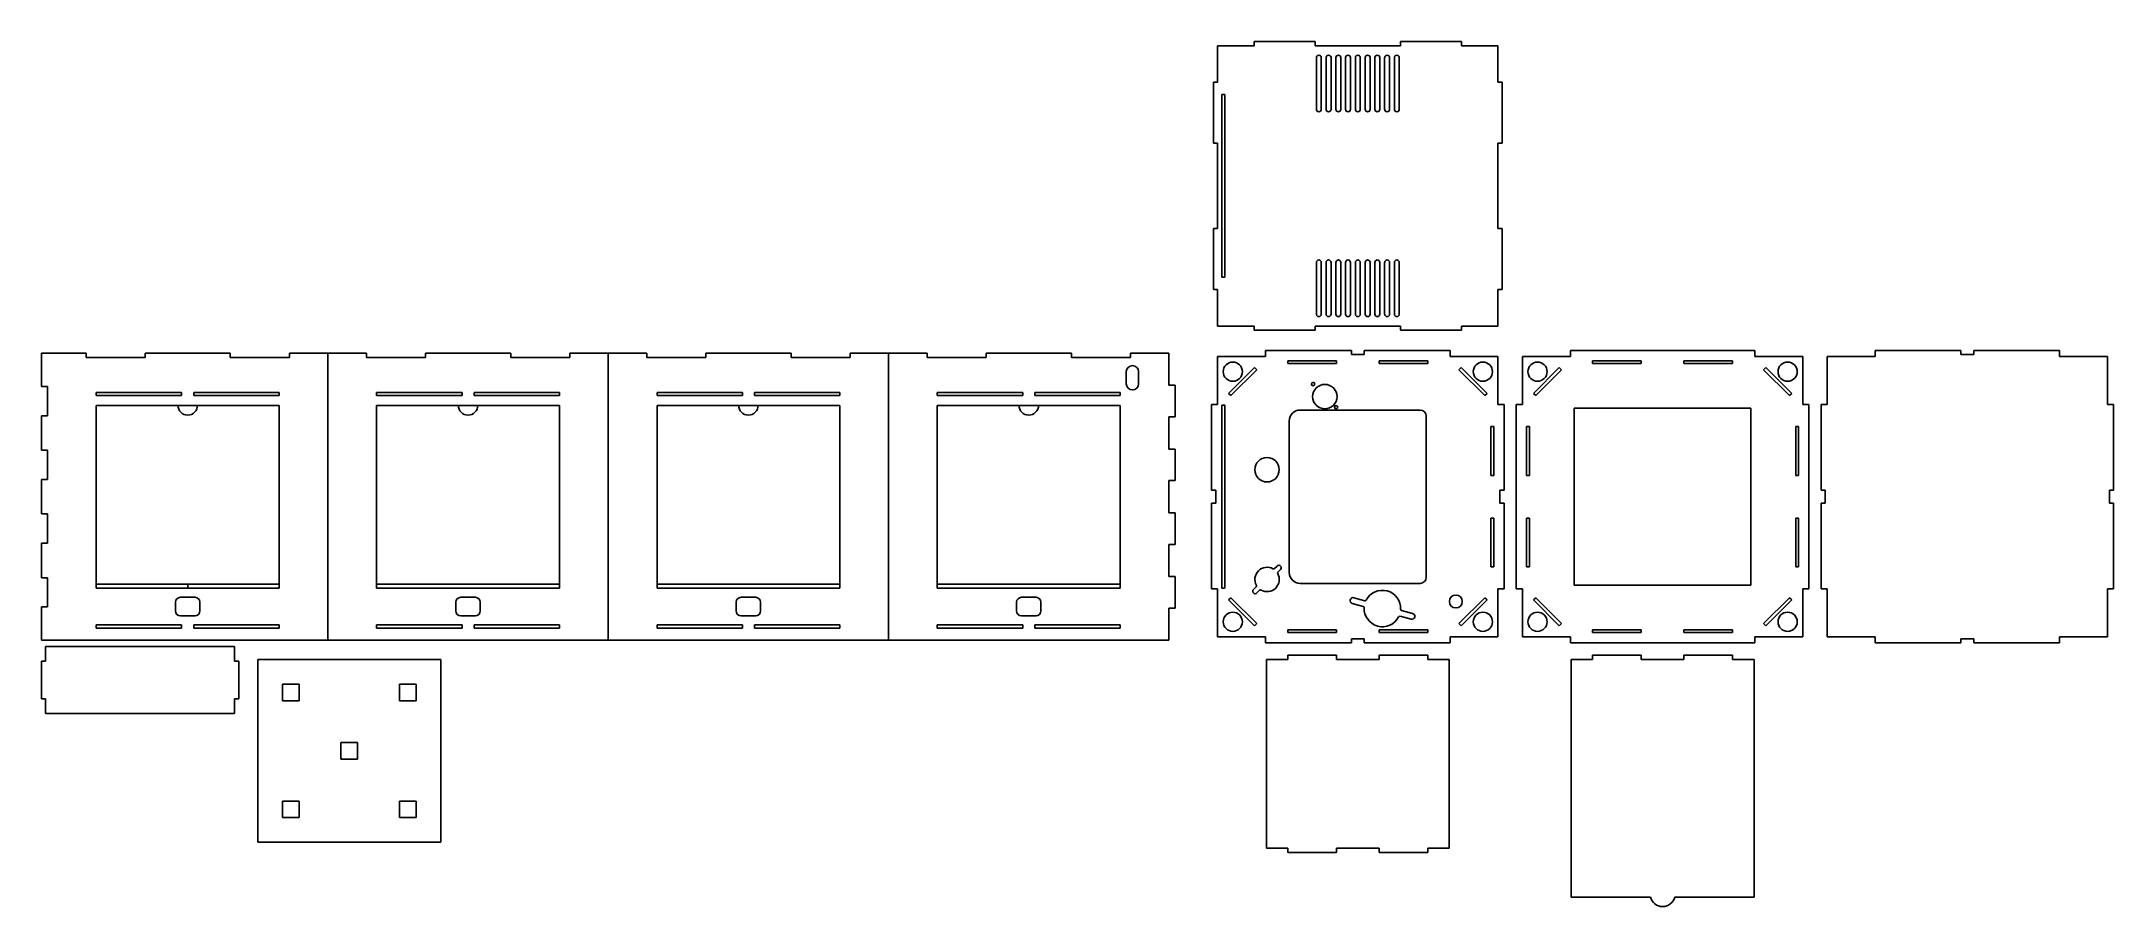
# Model space of a CAD drawing. Header units: millimetres. Extents: x -737 to 1422, y -427 to 474.
import ezdxf

# ---------------------------------------------------------------- set-up
doc = ezdxf.new("R2010")
doc.units = ezdxf.units.MM
doc.linetypes.add('CENTERX2', pattern=[20.32, 12.7, -2.54, 2.54, -2.54])

msp = doc.modelspace()

# ---------------------------------------------------------------- linework, layer by layer
at = {"color": 7, "linetype": 'Continuous', "lineweight": 25}
for p, q in [((488.9, 469.9), (488.9, 431.8)), ((527, 469.9), (488.9, 469.9)), ((527, 474.3), (527, 469.9)), ((590.5, 474.3), (527, 474.3)), ((590.5, 469.9), (590.5, 474.3)), ((679.5, 469.9), (590.5, 469.9)), ((591.8, 457.5), (591.8, 403.6)), ((596.9, 403.6), (596.9, 457.5)), ((602, 457.5), (602, 403.6)), ((607.1, 403.6), (607.1, 457.5)), ((612.1, 457.5), (612.1, 403.6)), ((617.2, 403.6), (617.2, 457.5)), ((622.3, 457.5), (622.3, 403.6)), ((627.4, 403.6), (627.4, 457.5)), ((632.5, 457.5), (632.5, 403.6)), ((637.5, 403.6), (637.5, 457.5)), ((642.6, 457.5), (642.6, 403.6)), ((647.7, 403.6), (647.7, 457.5)), ((652.8, 457.5), (652.8, 403.6)), ((657.9, 403.6), (657.9, 457.5)), ((662.9, 457.5), (662.9, 403.6)), ((668, 403.6), (668, 457.5)), ((673.1, 457.5), (673.1, 403.6)), ((678.2, 403.6), (678.2, 457.5)), ((679.5, 474.3), (679.5, 469.9)), ((743, 474.3), (679.5, 474.3)), ((743, 469.9), (743, 474.3)), ((781, 469.9), (743, 469.9)), ((781, 431.8), (781, 469.9)), ((484.5, 431.8), (484.5, 368.3)), ((488.9, 431.8), (484.5, 431.8)), ((785.5, 431.8), (781, 431.8)), ((785.5, 368.3), (785.5, 431.8)), ((496.3, 419.1), (493.4, 419.1)), ((493.4, 419.1), (493.4, 228.6)), ((496.3, 228.6), (496.3, 419.1)), ((484.5, 368.3), (488.9, 368.3)), ((488.9, 368.3), (488.9, 279.4)), ((781, 368.3), (785.5, 368.3)), ((781, 279.4), (781, 368.3)), ((484.5, 279.4), (484.5, 215.9)), ((488.9, 279.4), (484.5, 279.4)), ((785.5, 279.4), (781, 279.4)), ((785.5, 215.9), (785.5, 279.4)), ((591.8, 244.1), (591.8, 190.2)), ((596.9, 190.2), (596.9, 244.1)), ((602, 244.1), (602, 190.2)), ((607.1, 190.2), (607.1, 244.1)), ((612.1, 244.1), (612.1, 190.2)), ((617.2, 190.2), (617.2, 244.1)), ((622.3, 244.1), (622.3, 190.2)), ((627.4, 190.2), (627.4, 244.1)), ((632.5, 244.1), (632.5, 190.2)), ((637.5, 190.2), (637.5, 244.1)), ((642.6, 244.1), (642.6, 190.2)), ((647.7, 190.2), (647.7, 244.1)), ((652.8, 244.1), (652.8, 190.2)), ((657.9, 190.2), (657.9, 244.1)), ((662.9, 244.1), (662.9, 190.2)), ((668, 190.2), (668, 244.1)), ((673.1, 244.1), (673.1, 190.2)), ((678.2, 190.2), (678.2, 244.1)), ((484.5, 215.9), (488.9, 215.9)), ((488.9, 215.9), (488.9, 177.8)), ((493.4, 228.6), (496.3, 228.6)), ((781, 215.9), (785.5, 215.9)), ((781, 177.8), (781, 215.9)), ((488.9, 177.8), (527, 177.8)), ((527, 177.8), (527, 173.4)), ((527, 173.4), (590.5, 173.4)), ((590.5, 177.8), (679.5, 177.8)), ((590.5, 173.4), (590.5, 177.8)), ((679.5, 177.8), (679.5, 173.4)), ((679.5, 173.4), (743, 173.4)), ((743, 173.4), (743, 177.8)), ((743, 177.8), (781, 177.8)), ((538.9, 152.4), (538.9, 146.1)), ((628.3, 152.4), (538.9, 152.4)), ((628.3, 152.4), (628.3, 148)), ((641.7, 148), (641.7, 152.4)), ((731.1, 152.4), (641.7, 152.4)), ((731.1, 146.1), (731.1, 152.4)), ((856.4, 152.4), (856.4, 146.1)), ((1048.6, 152.4), (856.4, 152.4)), ((1048.6, 146.1), (1048.6, 152.4)), ((1173.9, 152.4), (1173.9, 146.1)), ((1263.3, 152.4), (1173.9, 152.4)), ((1263.3, 152.4), (1263.3, 148)), ((1276.7, 148), (1276.7, 152.4)), ((1366.1, 152.4), (1276.7, 152.4)), ((1366.1, 146.1), (1366.1, 152.4)), ((-736.6, 149.6), (-736.6, 114.9)), ((-690.1, 149.6), (-736.6, 149.6)), ((-690.1, 149.6), (-690.1, 145.2)), ((-690.1, 145.2), (-628.6, 145.2)), ((-628.6, 145.2), (-628.6, 149.6)), ((-539.8, 149.6), (-628.6, 149.6)), ((-539.8, 149.6), (-539.8, 145.2)), ((-539.8, 145.2), (-478.3, 145.2)), ((-478.3, 145.2), (-478.3, 149.6)), ((-398, 149.6), (-478.3, 149.6)), ((-398, 149.6), (-398, 145.2)), ((-398, 145.2), (-336.6, 145.2)), ((-336.6, 145.2), (-336.6, 149.6)), ((-247.7, 149.6), (-336.6, 149.6)), ((-247.7, 149.6), (-247.7, 145.2)), ((-247.7, 145.2), (-186.2, 145.2)), ((-186.2, 145.2), (-186.2, 149.6)), ((-105.9, 149.6), (-186.2, 149.6)), ((-105.9, 149.6), (-105.9, 145.2)), ((-105.9, 145.2), (-44.5, 145.2)), ((-44.5, 145.2), (-44.5, 149.6)), ((44.5, 149.6), (-44.5, 149.6)), ((44.5, 149.6), (44.5, 145.2)), ((44.5, 145.2), (105.9, 145.2)), ((105.9, 145.2), (105.9, 149.6)), ((186.2, 149.6), (105.9, 149.6)), ((186.2, 149.6), (186.2, 145.2)), ((186.2, 145.2), (247.7, 145.2)), ((247.7, 145.2), (247.7, 149.6)), ((336.6, 149.6), (247.7, 149.6)), ((336.6, 149.6), (336.6, 145.2)), ((336.6, 145.2), (398, 145.2)), ((393.7, 130.3), (393.7, 117.6)), ((398, 145.2), (398, 149.6)), ((438.1, 149.6), (398, 149.6)), ((406.4, 117.6), (406.4, 130.3)), ((438.1, 116.1), (438.1, 149.6)), ((488.9, 146.1), (488.9, 96.1)), ((538.9, 146.1), (488.9, 146.1)), ((527.4, 134.6), (500.4, 107.6)), ((502.8, 105.3), (529.7, 132.2)), ((529.7, 132.2), (527.4, 134.6)), ((612.8, 141.6), (562, 141.6)), ((562, 141.6), (562, 138.7)), ((562, 138.7), (612.8, 138.7)), ((612.8, 138.7), (612.8, 141.6)), ((628.3, 148), (641.7, 148)), ((708, 141.6), (657.2, 141.6)), ((657.2, 141.6), (657.2, 138.7)), ((657.2, 138.7), (708, 138.7)), ((708, 138.7), (708, 141.6)), ((781, 146.1), (731.1, 146.1)), ((742.6, 134.6), (740.3, 132.2)), ((740.3, 132.2), (767.2, 105.3)), ((769.6, 107.6), (742.6, 134.6)), ((781, 96.1), (781, 146.1)), ((806.5, 146.1), (806.5, 96.1)), ((856.4, 146.1), (806.5, 146.1)), ((844.9, 134.6), (817.9, 107.6)), ((820.3, 105.3), (847.2, 132.2)), ((847.2, 132.2), (844.9, 134.6)), ((930.3, 141.6), (879.5, 141.6)), ((879.5, 141.6), (879.5, 138.7)), ((879.5, 138.7), (930.3, 138.7)), ((930.3, 138.7), (930.3, 141.6)), ((974.7, 141.6), (974.7, 138.7)), ((1025.5, 141.6), (974.7, 141.6)), ((974.7, 138.7), (1025.5, 138.7)), ((1025.5, 138.7), (1025.5, 141.6)), ((1098.5, 146.1), (1048.6, 146.1)), ((1060.1, 134.6), (1057.8, 132.2)), ((1057.8, 132.2), (1084.7, 105.3)), ((1087.1, 107.6), (1060.1, 134.6)), ((1098.5, 96.1), (1098.5, 146.1)), ((1124, 146.1), (1124, 96.1)), ((1173.9, 146.1), (1124, 146.1)), ((1263.3, 148), (1276.7, 148)), ((1416, 146.1), (1366.1, 146.1)), ((1416, 96.1), (1416, 146.1)), ((-736.6, 114.9), (-730.2, 114.9)), ((-730.2, 114.9), (-730.2, 84.4)), ((-679.5, 108.7), (-679.5, 105.4)), ((-590.5, 108.7), (-679.5, 108.7)), ((-590.5, 108.7), (-590.5, 105.4)), ((-577.9, 105.4), (-577.9, 108.7)), ((-488.9, 108.7), (-577.9, 108.7)), ((-488.9, 105.4), (-488.9, 108.7)), ((-298.4, 108.7), (-387.4, 108.7)), ((-387.4, 108.7), (-387.4, 105.4)), ((-298.4, 108.7), (-298.4, 105.4)), ((-285.8, 105.4), (-285.8, 108.7)), ((-196.8, 108.7), (-285.8, 108.7)), ((-196.8, 105.4), (-196.8, 108.7)), ((-6.3, 108.7), (-95.2, 108.7)), ((-95.2, 108.7), (-95.2, 105.4)), ((-6.3, 108.7), (-6.3, 105.4)), ((6.3, 105.4), (6.3, 108.7)), ((95.2, 108.7), (6.3, 108.7)), ((95.2, 105.4), (95.2, 108.7)), ((285.8, 108.7), (196.8, 108.7)), ((196.8, 108.7), (196.8, 105.4)), ((285.8, 108.7), (285.8, 105.4)), ((298.4, 105.4), (298.4, 108.7)), ((387.4, 108.7), (298.4, 108.7)), ((387.4, 105.4), (387.4, 108.7)), ((444.5, 116.1), (438.1, 116.1)), ((444.5, 83.2), (444.5, 116.1)), ((-679.5, 105.4), (-590.5, 105.4)), ((-488.9, 95.2), (-679.5, 95.2)), ((-679.5, 95.2), (-679.5, -95.2)), ((-577.9, 105.4), (-488.9, 105.4)), ((-488.9, -95.2), (-488.9, 95.2)), ((-387.4, 105.4), (-298.4, 105.4)), ((-196.8, 95.2), (-387.4, 95.2)), ((-387.4, 95.2), (-387.4, -95.2)), ((-285.8, 105.4), (-196.8, 105.4)), ((-196.8, -95.2), (-196.8, 95.2)), ((-95.2, 105.4), (-6.3, 105.4)), ((95.2, 95.2), (-95.2, 95.2)), ((-95.2, 95.2), (-95.2, -95.2)), ((6.3, 105.4), (95.2, 105.4)), ((95.2, -95.2), (95.2, 95.2)), ((196.8, 105.4), (285.8, 105.4)), ((387.4, 95.2), (196.8, 95.2)), ((196.8, 95.2), (196.8, -95.2)), ((298.4, 105.4), (387.4, 105.4)), ((387.4, -95.2), (387.4, 95.2)), ((488.9, 96.1), (482.6, 96.1)), ((482.6, 96.1), (482.6, 6.7)), ((493.4, 95.3), (493.4, -95.2)), ((496.3, 95.3), (493.4, 95.3)), ((496.3, -95.2), (496.3, 95.3)), ((500.4, 107.6), (502.8, 105.3)), ((699.9, 90.3), (574.9, 90.3)), ((767.2, 105.3), (769.6, 107.6)), ((787.4, 96.1), (781, 96.1)), ((787.4, 6.7), (787.4, 96.1)), ((800.1, 96.1), (800.1, -96.1)), ((806.5, 96.1), (800.1, 96.1)), ((817.9, 107.6), (820.3, 105.3)), ((1044.6, 92.1), (860.4, 92.1)), ((860.4, 92.1), (860.4, -92.1)), ((1044.6, -92.1), (1044.6, 92.1)), ((1084.7, 105.3), (1087.1, 107.6)), ((1104.9, 96.1), (1098.5, 96.1)), ((1104.9, -96.1), (1104.9, 96.1)), ((1117.6, 96.1), (1117.6, 6.7)), ((1124, 96.1), (1117.6, 96.1)), ((1422.4, 96.1), (1416, 96.1)), ((1422.4, 6.7), (1422.4, 96.1)), ((-736.6, 84.4), (-736.6, 48.5)), ((-730.2, 84.4), (-736.6, 84.4)), ((438.1, 83.2), (444.5, 83.2)), ((438.1, 49.7), (438.1, 83.2)), ((563.6, 79), (563.6, -79)), ((706.2, -84), (706.2, 84)), ((776.6, 73), (773.7, 73)), ((773.7, 73), (773.7, 22.2)), ((776.6, 22.2), (776.6, 73)), ((813.8, 73), (810.9, 73)), ((810.9, 73), (810.9, 22.2)), ((813.8, 22.2), (813.8, 73)), ((1091.2, 73), (1091.2, 22.2)), ((1094.1, 73), (1091.2, 73)), ((1094.1, 22.2), (1094.1, 73)), ((-736.6, 48.5), (-730.2, 48.5)), ((-730.2, 48.5), (-730.2, 18)), ((444.5, 49.7), (438.1, 49.7)), ((444.5, 16.8), (444.5, 49.7)), ((773.7, 22.2), (776.6, 22.2)), ((810.9, 22.2), (813.8, 22.2)), ((1091.2, 22.2), (1094.1, 22.2)), ((-736.6, 18), (-736.6, -18)), ((-730.2, 18), (-736.6, 18)), ((438.1, 16.8), (444.5, 16.8)), ((438.1, -16.8), (438.1, 16.8)), ((487, 6.7), (482.6, 6.7)), ((487, -6.7), (487, 6.7)), ((787.4, 6.7), (783, 6.7)), ((783, 6.7), (783, -6.7)), ((1122, 6.7), (1117.6, 6.7)), ((1122, -6.7), (1122, 6.7)), ((1422.4, 6.7), (1418, 6.7)), ((1418, 6.7), (1418, -6.7)), ((-736.6, -18), (-730.2, -18)), ((-730.2, -18), (-730.2, -48.5)), ((444.5, -16.8), (438.1, -16.8)), ((444.5, -49.7), (444.5, -16.8)), ((482.6, -6.7), (487, -6.7)), ((482.6, -6.7), (482.6, -96.1)), ((783, -6.7), (787.4, -6.7)), ((787.4, -96.1), (787.4, -6.7)), ((1117.6, -6.7), (1122, -6.7)), ((1117.6, -6.7), (1117.6, -96.1)), ((1418, -6.7), (1422.4, -6.7)), ((1422.4, -96.1), (1422.4, -6.7)), ((776.6, -22.2), (773.7, -22.2)), ((773.7, -22.2), (773.7, -73)), ((776.6, -73), (776.6, -22.2)), ((813.8, -22.2), (810.9, -22.2)), ((810.9, -22.2), (810.9, -73)), ((813.8, -73), (813.8, -22.2)), ((1094.1, -22.2), (1091.2, -22.2)), ((1091.2, -22.2), (1091.2, -73)), ((1094.1, -73), (1094.1, -22.2)), ((-736.6, -48.5), (-736.6, -84.4)), ((-730.2, -48.5), (-736.6, -48.5)), ((438.1, -49.7), (444.5, -49.7)), ((438.1, -83.2), (438.1, -49.7)), ((-736.6, -84.4), (-730.2, -84.4)), ((-730.2, -84.4), (-730.2, -114.9)), ((444.5, -83.2), (438.1, -83.2)), ((444.5, -116.1), (444.5, -83.2)), ((550.8, -72.2), (548.1, -74.9)), ((551.7, -78.5), (554.4, -75.8)), ((773.7, -73), (776.6, -73)), ((810.9, -73), (813.8, -73)), ((1091.2, -73), (1094.1, -73)), ((-679.5, -95.2), (-488.9, -95.2)), ((-576.6, -104.8), (-591.8, -104.8)), ((-387.4, -95.2), (-196.8, -95.2)), ((-284.5, -104.8), (-299.7, -104.8)), ((-95.2, -95.2), (95.2, -95.2)), ((7.6, -104.8), (-7.6, -104.8)), ((196.8, -95.2), (387.4, -95.2)), ((299.7, -104.8), (284.5, -104.8)), ((482.6, -96.1), (488.9, -96.1)), ((488.9, -96.1), (488.9, -146.1)), ((493.4, -95.2), (496.3, -95.2)), ((502.8, -105.3), (500.4, -107.6)), ((500.4, -107.6), (527.4, -134.6)), ((529.7, -132.2), (502.8, -105.3)), ((529.1, -93.9), (526.3, -96.7)), ((529.9, -100.3), (532.7, -97.5)), ((574.9, -90.3), (699.9, -90.3)), ((642.2, -108.4), (630.7, -105.3)), ((767.2, -105.3), (740.3, -132.2)), ((742.6, -134.6), (769.6, -107.6)), ((769.6, -107.6), (767.2, -105.3)), ((781, -96.1), (787.4, -96.1)), ((781, -146.1), (781, -96.1)), ((800.1, -96.1), (806.5, -96.1)), ((806.5, -96.1), (806.5, -146.1)), ((820.3, -105.3), (817.9, -107.6)), ((817.9, -107.6), (844.9, -134.6)), ((847.2, -132.2), (820.3, -105.3)), ((860.4, -92.1), (1044.6, -92.1)), ((1084.7, -105.3), (1057.8, -132.2)), ((1060.1, -134.6), (1087.1, -107.6)), ((1087.1, -107.6), (1084.7, -105.3)), ((1098.5, -96.1), (1104.9, -96.1)), ((1098.5, -146.1), (1098.5, -96.1)), ((1117.6, -96.1), (1124, -96.1)), ((1124, -96.1), (1124, -146.1)), ((1416, -96.1), (1422.4, -96.1)), ((1416, -146.1), (1416, -96.1)), ((-736.6, -114.9), (-736.6, -149.6)), ((-730.2, -114.9), (-736.6, -114.9)), ((-596.9, -109.9), (-596.9, -119)), ((-591.8, -124.1), (-576.6, -124.1)), ((-571.5, -119), (-571.5, -109.9)), ((-304.8, -109.9), (-304.8, -119)), ((-299.7, -124.1), (-284.5, -124.1)), ((-279.4, -119), (-279.4, -109.9)), ((-12.7, -109.9), (-12.7, -119)), ((-7.6, -124.1), (7.6, -124.1)), ((12.7, -119), (12.7, -109.9)), ((279.4, -109.9), (279.4, -119)), ((284.5, -124.1), (299.7, -124.1)), ((304.8, -119), (304.8, -109.9)), ((438.1, -116.1), (444.5, -116.1)), ((438.1, -149.6), (438.1, -116.1)), ((629.2, -111.2), (640.7, -114.3)), ((679, -124.5), (690.5, -127.6)), ((692.1, -121.7), (680.6, -118.6)), ((-736.6, -149.6), (438.1, -149.6)), ((-590.5, -133.6), (-679.5, -133.6)), ((-679.5, -133.6), (-679.5, -136.9)), ((-679.5, -136.9), (-590.5, -136.9)), ((-590.5, -133.6), (-590.5, -136.9)), ((-488.9, -133.6), (-577.9, -133.6)), ((-577.9, -136.9), (-577.9, -133.6)), ((-577.9, -136.9), (-488.9, -136.9)), ((-488.9, -136.9), (-488.9, -133.6)), ((-387.4, -133.6), (-387.4, -136.9)), ((-298.4, -133.6), (-387.4, -133.6)), ((-387.4, -136.9), (-298.4, -136.9)), ((-298.4, -133.6), (-298.4, -136.9)), ((-196.8, -133.6), (-285.8, -133.6)), ((-285.8, -136.9), (-285.8, -133.6)), ((-285.8, -136.9), (-196.8, -136.9)), ((-196.8, -136.9), (-196.8, -133.6)), ((-95.2, -133.6), (-95.2, -136.9)), ((-6.3, -133.6), (-95.2, -133.6)), ((-95.2, -136.9), (-6.3, -136.9)), ((-6.3, -133.6), (-6.3, -136.9)), ((95.2, -133.6), (6.3, -133.6)), ((6.3, -136.9), (6.3, -133.6)), ((6.3, -136.9), (95.2, -136.9)), ((95.2, -136.9), (95.2, -133.6)), ((196.8, -133.6), (196.8, -136.9)), ((285.8, -133.6), (196.8, -133.6)), ((196.8, -136.9), (285.8, -136.9)), ((285.8, -133.6), (285.8, -136.9)), ((387.4, -133.6), (298.4, -133.6)), ((298.4, -136.9), (298.4, -133.6)), ((298.4, -136.9), (387.4, -136.9)), ((387.4, -136.9), (387.4, -133.6)), ((488.9, -146.1), (538.9, -146.1)), ((527.4, -134.6), (529.7, -132.2)), ((538.9, -146.1), (538.9, -152.4)), ((562, -138.7), (562, -141.6)), ((612.8, -138.7), (562, -138.7)), ((562, -141.6), (612.8, -141.6)), ((612.8, -141.6), (612.8, -138.7)), ((641.7, -148), (628.3, -148)), ((628.3, -148), (628.3, -152.4)), ((641.7, -152.4), (641.7, -148)), ((657.2, -138.7), (657.2, -141.6)), ((708, -138.7), (657.2, -138.7)), ((657.2, -141.6), (708, -141.6)), ((708, -141.6), (708, -138.7)), ((731.1, -152.4), (731.1, -146.1)), ((731.1, -146.1), (781, -146.1)), ((740.3, -132.2), (742.6, -134.6)), ((806.5, -146.1), (856.4, -146.1)), ((844.9, -134.6), (847.2, -132.2)), ((856.4, -146.1), (856.4, -152.4)), ((930.3, -138.7), (879.5, -138.7)), ((879.5, -138.7), (879.5, -141.6)), ((879.5, -141.6), (930.3, -141.6)), ((930.3, -141.6), (930.3, -138.7)), ((1025.5, -138.7), (974.7, -138.7)), ((974.7, -138.7), (974.7, -141.6)), ((974.7, -141.6), (1025.5, -141.6)), ((1025.5, -141.6), (1025.5, -138.7)), ((1048.6, -152.4), (1048.6, -146.1)), ((1048.6, -146.1), (1098.5, -146.1)), ((1057.8, -132.2), (1060.1, -134.6)), ((1124, -146.1), (1173.9, -146.1)), ((1173.9, -146.1), (1173.9, -152.4)), ((1276.7, -148), (1263.3, -148)), ((1263.3, -148), (1263.3, -152.4)), ((1276.7, -152.4), (1276.7, -148)), ((1366.1, -152.4), (1366.1, -146.1)), ((1366.1, -146.1), (1416, -146.1)), ((-736.6, -171.2), (-736.6, -210.6)), ((-732.2, -171.2), (-736.6, -171.2)), ((-732.2, -156), (-732.2, -171.2)), ((-535.6, -156), (-732.2, -156)), ((-535.6, -171.2), (-535.6, -156)), ((-531.1, -171.2), (-535.6, -171.2)), ((-531.1, -210.6), (-531.1, -171.2)), ((-511.1, -169.6), (-511.1, -360.1)), ((-320.6, -169.6), (-511.1, -169.6)), ((-320.6, -360.1), (-320.6, -169.6)), ((538.9, -152.4), (628.3, -152.4)), ((539.7, -169.5), (539.7, -366.1)), ((562, -169.5), (539.7, -169.5)), ((562, -165.1), (562, -169.5)), ((612.8, -165.1), (562, -165.1)), ((612.8, -169.5), (612.8, -165.1)), ((657.2, -169.5), (612.8, -169.5)), ((641.7, -152.4), (731.1, -152.4)), ((657.2, -165.1), (657.2, -169.5)), ((708, -165.1), (657.2, -165.1)), ((708, -169.5), (708, -165.1)), ((730.2, -169.5), (708, -169.5)), ((730.2, -366.1), (730.2, -169.5)), ((856.4, -152.4), (1048.6, -152.4)), ((857.2, -169.5), (857.2, -417.2)), ((879.5, -169.5), (857.2, -169.5)), ((879.5, -165.1), (879.5, -169.5)), ((930.3, -165.1), (879.5, -165.1)), ((930.3, -169.5), (930.3, -165.1)), ((974.7, -169.5), (930.3, -169.5)), ((974.7, -165.1), (974.7, -169.5)), ((1025.5, -165.1), (974.7, -165.1)), ((1025.5, -169.5), (1025.5, -165.1)), ((1047.8, -169.5), (1025.5, -169.5)), ((1047.8, -417.2), (1047.8, -169.5)), ((1173.9, -152.4), (1263.3, -152.4)), ((1276.7, -152.4), (1366.1, -152.4)), ((-736.6, -210.6), (-732.2, -210.6)), ((-732.2, -210.6), (-732.2, -225.8)), ((-535.6, -210.6), (-531.1, -210.6)), ((-535.6, -225.8), (-535.6, -210.6)), ((-485.4, -195.3), (-485.4, -212.6)), ((-468.1, -195.3), (-485.4, -195.3)), ((-485.4, -212.6), (-468.1, -212.6)), ((-468.1, -212.6), (-468.1, -195.3)), ((-363.6, -195.3), (-363.6, -212.6)), ((-346.3, -195.3), (-363.6, -195.3)), ((-363.6, -212.6), (-346.3, -212.6)), ((-346.3, -212.6), (-346.3, -195.3)), ((-732.2, -225.8), (-535.6, -225.8)), ((-424.5, -256.2), (-424.5, -273.5)), ((-407.2, -256.2), (-424.5, -256.2)), ((-407.2, -273.5), (-407.2, -256.2)), ((-424.5, -273.5), (-407.2, -273.5)), ((-485.4, -317.1), (-485.4, -334.4)), ((-468.1, -317.1), (-485.4, -317.1)), ((-468.1, -334.4), (-468.1, -317.1)), ((-346.3, -317.1), (-363.6, -317.1)), ((-363.6, -317.1), (-363.6, -334.4)), ((-346.3, -334.4), (-346.3, -317.1)), ((-485.4, -334.4), (-468.1, -334.4)), ((-363.6, -334.4), (-346.3, -334.4)), ((-511.1, -360.1), (-320.6, -360.1)), ((539.7, -366.1), (562, -366.1)), ((562, -366.1), (562, -370.6)), ((612.8, -366.1), (657.2, -366.1)), ((612.8, -370.6), (612.8, -366.1)), ((657.2, -366.1), (657.2, -370.6)), ((708, -370.6), (708, -366.1)), ((708, -366.1), (730.2, -366.1)), ((562, -370.6), (612.8, -370.6)), ((657.2, -370.6), (708, -370.6)), ((857.2, -417.2), (939.8, -417.2)), ((965.2, -417.2), (1047.8, -417.2))]:
    msp.add_line(p, q, dxfattribs=at)
at = {"color": 7, "linetype": 'Continuous'}
for p, q in [((-438.1, 149.6), (-438.1, -149.6)), ((-146.1, 149.6), (-146.1, -149.6)), ((146.1, 149.6), (146.1, -149.6)), ((-574, 95.2), (-594.4, 95.2)), ((-281.9, 95.2), (-302.3, 95.2)), ((10.2, 95.2), (-10.2, 95.2)), ((302.3, 95.2), (281.9, 95.2)), ((-679.5, -91.2), (-488.9, -91.2)), ((-387.4, -91.2), (-196.8, -91.2)), ((-95.2, -91.2), (95.2, -91.2)), ((196.8, -91.2), (387.4, -91.2))]:
    msp.add_line(p, q, dxfattribs=at)
at = {"color": 7, "linetype": 'CENTERX2'}
msp.add_line((-584.2, -91.2), (-584.2, -95.2), dxfattribs=at)
at = {"color": 7, "linetype": 'Continuous', "lineweight": 25}
for centre, radius in [((504.7, 130.3), 10), ((765.3, 130.3), 10), ((822.2, 130.3), 10), ((1082.8, 130.3), 10), ((588.4, 117.3), 1.71), ((600.6, 104.3), 12.7), ((612.4, 93.3), 1.71), ((540.4, 28.1), 12.7), ((737.1, -109.2), 6.75), ((504.7, -130.3), 10), ((765.3, -130.3), 10), ((822.2, -130.3), 10), ((1082.8, -130.3), 10)]:
    msp.add_circle(centre, radius, dxfattribs=at)
for centre, radius, start, end in [((594.4, 457.5), 2.54, 0, 180), ((604.5, 457.5), 2.54, 0, 180), ((614.7, 457.5), 2.54, 0, 180), ((624.8, 457.5), 2.54, 0, 180), ((635, 457.5), 2.54, 0, 180), ((645.2, 457.5), 2.54, 0, 180), ((655.3, 457.5), 2.54, 0, 180), ((665.5, 457.5), 2.54, 0, 180), ((675.6, 457.5), 2.54, 0, 180), ((594.4, 403.6), 2.54, 180, 0), ((604.5, 403.6), 2.54, 180, 0), ((614.7, 403.6), 2.54, 180, 360), ((624.8, 403.6), 2.54, 180, 0), ((635, 403.6), 2.54, 180, 0), ((645.2, 403.6), 2.54, 180, 0), ((655.3, 403.6), 2.54, 180, 0), ((665.5, 403.6), 2.54, 180, 0), ((675.6, 403.6), 2.54, 180, 0), ((594.4, 244.1), 2.54, 0, 180), ((604.5, 244.1), 2.54, 0, 180), ((614.7, 244.1), 2.54, 0, 180), ((624.8, 244.1), 2.54, 0, 180), ((635, 244.1), 2.54, 0, 180), ((645.2, 244.1), 2.54, 0, 180), ((655.3, 244.1), 2.54, 0, 180), ((665.5, 244.1), 2.54, 0, 180), ((675.6, 244.1), 2.54, 0, 180), ((594.4, 190.2), 2.54, 180, 0), ((604.5, 190.2), 2.54, 180, 360), ((614.7, 190.2), 2.54, 180, 360), ((624.8, 190.2), 2.54, 180, 0), ((635, 190.2), 2.54, 180, 0), ((645.2, 190.2), 2.54, 180, 0), ((655.3, 190.2), 2.54, 180, 360), ((665.5, 190.2), 2.54, 180, 360), ((675.6, 190.2), 2.54, 180, 0), ((400.1, 130.3), 6.35, 0, 180), ((400.1, 117.6), 6.35, 180, 0), ((574.9, 79), 11.3, 90, 180), ((699.9, 84), 6.3, 360, 90), ((540.4, -86.2), 12.7, 60.8412, 209.1588), ((540.4, -86.2), 12.7, 240.8412, 29.1588), ((547.2, -74), 1.27, 240.8412, 315), ((552.6, -74), 2.54, 315, 135), ((552.6, -79.4), 1.27, 135, 209.1588), ((574.9, -79), 11.3, 180, 270), ((699.9, -84), 6.3, 270, 360), ((-591.8, -109.9), 5.08, 90, 180), ((-576.6, -109.9), 5.08, 0, 90), ((-299.7, -109.9), 5.08, 90, 180), ((-284.5, -109.9), 5.08, 0, 90), ((-7.6, -109.9), 5.08, 90, 180), ((7.6, -109.9), 5.08, 0, 90), ((284.5, -109.9), 5.08, 90, 180), ((299.7, -109.9), 5.08, 0, 90), ((528.1, -98.5), 2.54, 135, 315), ((528.2, -93), 1.27, 315, 29.1588), ((533.6, -98.4), 1.27, 60.8412, 135), ((630, -108.2), 3.05, 75, 255), ((642.6, -107.2), 1.27, 255, 332.7234), ((660.6, -116.5), 19, 357.2766, 152.7234), ((-591.8, -119), 5.08, 180, 270), ((-576.6, -119), 5.08, 270, 360), ((-299.7, -119), 5.08, 180, 270), ((-284.5, -119), 5.08, 270, 0), ((-7.6, -119), 5.08, 180, 270), ((7.6, -119), 5.08, 270, 0), ((284.5, -119), 5.08, 180, 270), ((299.7, -119), 5.08, 270, 0), ((640.3, -115.5), 1.27, 357.2766, 75), ((660.6, -116.5), 19, 177.2766, 332.7234), ((678.7, -125.8), 1.27, 75, 152.7234), ((680.9, -117.4), 1.27, 177.2766, 255), ((691.3, -124.7), 3.05, 255, 75), ((952.5, -413.9), 13.1, 194.5278, 345.4722)]:
    msp.add_arc(centre, radius, start, end, dxfattribs=at)
at = {"color": 7, "linetype": 'Continuous'}
for centre in [(-584.2, 95.2), (-292.1, 95.2), (0, 95.2), (292.1, 95.2)]:
    msp.add_arc(centre, 10.2, 180, 0, dxfattribs=at)

doc.saveas('drawing.dxf')
